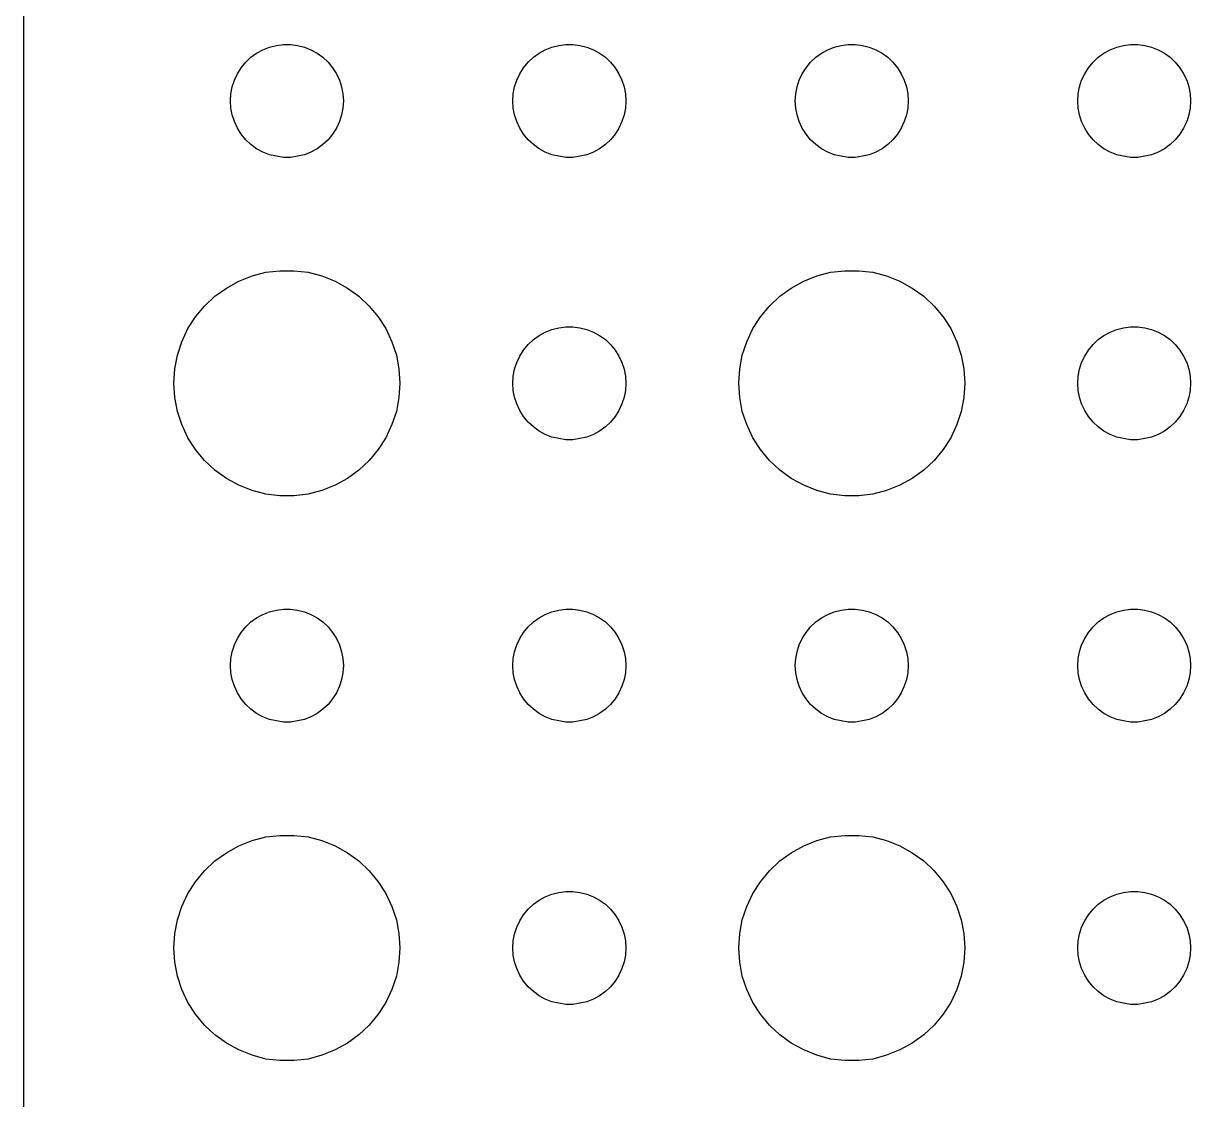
# Model space of a CAD drawing. Header units: metres. Extents: x -134 to 134, y 518 to 1078.
# Drawn here: x -134.5 to -103.5, y 1021.97 to 1050.56 of the extents above; entities that cross this region are included whole.
import ezdxf

# ---------------------------------------------------------------- set-up
doc = ezdxf.new("R2010")
doc.units = ezdxf.units.M

msp = doc.modelspace()

# ---------------------------------------------------------------- linework, layer by layer
for p, q in [((-134.5, 1073), (-134.5, 979)), ((-127.964, 1049.93), (-127.781, 1049.97)), ((-127.781, 1049.97), (-127.594, 1050)), ((-127.594, 1050), (-127.406, 1050)), ((-127.406, 1050), (-127.219, 1049.97)), ((-127.219, 1049.97), (-127.036, 1049.93)), ((-120.464, 1049.93), (-120.281, 1049.97)), ((-120.281, 1049.97), (-120.094, 1050)), ((-120.094, 1050), (-119.906, 1050)), ((-119.906, 1050), (-119.719, 1049.97)), ((-119.719, 1049.97), (-119.536, 1049.93)), ((-112.964, 1049.93), (-112.781, 1049.97)), ((-112.781, 1049.97), (-112.594, 1050)), ((-112.594, 1050), (-112.406, 1050)), ((-112.406, 1050), (-112.219, 1049.97)), ((-112.219, 1049.97), (-112.036, 1049.93)), ((-105.464, 1049.93), (-105.281, 1049.97)), ((-105.281, 1049.97), (-105.094, 1050)), ((-105.094, 1050), (-104.906, 1050)), ((-104.906, 1050), (-104.719, 1049.97)), ((-104.719, 1049.97), (-104.536, 1049.93)), ((-128.593, 1049.53), (-128.456, 1049.66)), ((-128.456, 1049.66), (-128.304, 1049.77)), ((-128.304, 1049.77), (-128.139, 1049.86)), ((-128.139, 1049.86), (-127.964, 1049.93)), ((-127.036, 1049.93), (-126.861, 1049.86)), ((-126.861, 1049.86), (-126.696, 1049.77)), ((-126.696, 1049.77), (-126.544, 1049.66)), ((-126.544, 1049.66), (-126.407, 1049.53)), ((-121.093, 1049.53), (-120.956, 1049.66)), ((-120.956, 1049.66), (-120.804, 1049.77)), ((-120.804, 1049.77), (-120.639, 1049.86)), ((-120.639, 1049.86), (-120.464, 1049.93)), ((-119.536, 1049.93), (-119.361, 1049.86)), ((-119.361, 1049.86), (-119.196, 1049.77)), ((-119.196, 1049.77), (-119.044, 1049.66)), ((-119.044, 1049.66), (-118.907, 1049.53)), ((-113.593, 1049.53), (-113.456, 1049.66)), ((-113.456, 1049.66), (-113.304, 1049.77)), ((-113.304, 1049.77), (-113.139, 1049.86)), ((-113.139, 1049.86), (-112.964, 1049.93)), ((-112.036, 1049.93), (-111.861, 1049.86)), ((-111.861, 1049.86), (-111.696, 1049.77)), ((-111.696, 1049.77), (-111.544, 1049.66)), ((-111.544, 1049.66), (-111.407, 1049.53)), ((-106.093, 1049.53), (-105.956, 1049.66)), ((-105.956, 1049.66), (-105.804, 1049.77)), ((-105.804, 1049.77), (-105.639, 1049.86)), ((-105.639, 1049.86), (-105.464, 1049.93)), ((-104.536, 1049.93), (-104.361, 1049.86)), ((-104.361, 1049.86), (-104.196, 1049.77)), ((-104.196, 1049.77), (-104.044, 1049.66)), ((-104.044, 1049.66), (-103.907, 1049.53)), ((-128.814, 1049.22), (-128.714, 1049.38)), ((-128.714, 1049.38), (-128.593, 1049.53)), ((-126.407, 1049.53), (-126.286, 1049.38)), ((-126.286, 1049.38), (-126.186, 1049.22)), ((-121.314, 1049.22), (-121.214, 1049.38)), ((-121.214, 1049.38), (-121.093, 1049.53)), ((-118.907, 1049.53), (-118.786, 1049.38)), ((-118.786, 1049.38), (-118.686, 1049.22)), ((-113.814, 1049.22), (-113.714, 1049.38)), ((-113.714, 1049.38), (-113.593, 1049.53)), ((-111.407, 1049.53), (-111.286, 1049.38)), ((-111.286, 1049.38), (-111.186, 1049.22)), ((-106.314, 1049.22), (-106.214, 1049.38)), ((-106.214, 1049.38), (-106.093, 1049.53)), ((-103.907, 1049.53), (-103.786, 1049.38)), ((-103.786, 1049.38), (-103.686, 1049.22)), ((-128.953, 1048.87), (-128.895, 1049.05)), ((-128.895, 1049.05), (-128.814, 1049.22)), ((-126.186, 1049.22), (-126.105, 1049.05)), ((-126.105, 1049.05), (-126.047, 1048.87)), ((-121.453, 1048.87), (-121.395, 1049.05)), ((-121.395, 1049.05), (-121.314, 1049.22)), ((-118.686, 1049.22), (-118.605, 1049.05)), ((-118.605, 1049.05), (-118.547, 1048.87)), ((-113.953, 1048.87), (-113.895, 1049.05)), ((-113.895, 1049.05), (-113.814, 1049.22)), ((-111.186, 1049.22), (-111.105, 1049.05)), ((-111.105, 1049.05), (-111.047, 1048.87)), ((-106.453, 1048.87), (-106.395, 1049.05)), ((-106.395, 1049.05), (-106.314, 1049.22)), ((-103.686, 1049.22), (-103.605, 1049.05)), ((-103.605, 1049.05), (-103.547, 1048.87)), ((-128.988, 1048.69), (-128.953, 1048.87)), ((-126.047, 1048.87), (-126.012, 1048.69)), ((-121.488, 1048.69), (-121.453, 1048.87)), ((-118.547, 1048.87), (-118.512, 1048.69)), ((-113.988, 1048.69), (-113.953, 1048.87)), ((-111.047, 1048.87), (-111.012, 1048.69)), ((-106.488, 1048.69), (-106.453, 1048.87)), ((-103.547, 1048.87), (-103.512, 1048.69)), ((-129, 1048.5), (-128.988, 1048.69)), ((-128.988, 1048.31), (-129, 1048.5)), ((-126.012, 1048.69), (-126, 1048.5)), ((-126, 1048.5), (-126.012, 1048.31)), ((-121.5, 1048.5), (-121.488, 1048.69)), ((-121.488, 1048.31), (-121.5, 1048.5)), ((-118.512, 1048.69), (-118.5, 1048.5)), ((-118.5, 1048.5), (-118.512, 1048.31)), ((-114, 1048.5), (-113.988, 1048.69)), ((-113.988, 1048.31), (-114, 1048.5)), ((-111.012, 1048.69), (-111, 1048.5)), ((-111, 1048.5), (-111.012, 1048.31)), ((-106.5, 1048.5), (-106.488, 1048.69)), ((-106.488, 1048.31), (-106.5, 1048.5)), ((-103.512, 1048.69), (-103.5, 1048.5)), ((-103.5, 1048.5), (-103.512, 1048.31)), ((-128.953, 1048.13), (-128.988, 1048.31)), ((-128.895, 1047.95), (-128.953, 1048.13)), ((-126.047, 1048.13), (-126.105, 1047.95)), ((-126.012, 1048.31), (-126.047, 1048.13)), ((-121.453, 1048.13), (-121.488, 1048.31)), ((-121.395, 1047.95), (-121.453, 1048.13)), ((-118.547, 1048.13), (-118.605, 1047.95)), ((-118.512, 1048.31), (-118.547, 1048.13)), ((-113.953, 1048.13), (-113.988, 1048.31)), ((-113.895, 1047.95), (-113.953, 1048.13)), ((-111.047, 1048.13), (-111.105, 1047.95)), ((-111.012, 1048.31), (-111.047, 1048.13)), ((-106.453, 1048.13), (-106.488, 1048.31)), ((-106.395, 1047.95), (-106.453, 1048.13)), ((-103.547, 1048.13), (-103.605, 1047.95)), ((-103.512, 1048.31), (-103.547, 1048.13)), ((-128.814, 1047.78), (-128.895, 1047.95)), ((-126.105, 1047.95), (-126.186, 1047.78)), ((-121.314, 1047.78), (-121.395, 1047.95)), ((-118.605, 1047.95), (-118.686, 1047.78)), ((-113.814, 1047.78), (-113.895, 1047.95)), ((-111.105, 1047.95), (-111.186, 1047.78)), ((-106.314, 1047.78), (-106.395, 1047.95)), ((-103.605, 1047.95), (-103.686, 1047.78)), ((-128.714, 1047.62), (-128.814, 1047.78)), ((-128.593, 1047.47), (-128.714, 1047.62)), ((-126.286, 1047.62), (-126.407, 1047.47)), ((-126.186, 1047.78), (-126.286, 1047.62)), ((-121.214, 1047.62), (-121.314, 1047.78)), ((-121.093, 1047.47), (-121.214, 1047.62)), ((-118.786, 1047.62), (-118.907, 1047.47)), ((-118.686, 1047.78), (-118.786, 1047.62)), ((-113.714, 1047.62), (-113.814, 1047.78)), ((-113.593, 1047.47), (-113.714, 1047.62)), ((-111.286, 1047.62), (-111.407, 1047.47)), ((-111.186, 1047.78), (-111.286, 1047.62)), ((-106.214, 1047.62), (-106.314, 1047.78)), ((-106.093, 1047.47), (-106.214, 1047.62)), ((-103.786, 1047.62), (-103.907, 1047.47)), ((-103.686, 1047.78), (-103.786, 1047.62)), ((-128.456, 1047.34), (-128.593, 1047.47)), ((-128.304, 1047.23), (-128.456, 1047.34)), ((-128.139, 1047.14), (-128.304, 1047.23)), ((-126.696, 1047.23), (-126.861, 1047.14)), ((-126.544, 1047.34), (-126.696, 1047.23)), ((-126.407, 1047.47), (-126.544, 1047.34)), ((-120.956, 1047.34), (-121.093, 1047.47)), ((-120.804, 1047.23), (-120.956, 1047.34)), ((-120.639, 1047.14), (-120.804, 1047.23)), ((-119.196, 1047.23), (-119.361, 1047.14)), ((-119.044, 1047.34), (-119.196, 1047.23)), ((-118.907, 1047.47), (-119.044, 1047.34)), ((-113.456, 1047.34), (-113.593, 1047.47)), ((-113.304, 1047.23), (-113.456, 1047.34)), ((-113.139, 1047.14), (-113.304, 1047.23)), ((-111.696, 1047.23), (-111.861, 1047.14)), ((-111.544, 1047.34), (-111.696, 1047.23)), ((-111.407, 1047.47), (-111.544, 1047.34)), ((-105.956, 1047.34), (-106.093, 1047.47)), ((-105.804, 1047.23), (-105.956, 1047.34)), ((-105.639, 1047.14), (-105.804, 1047.23)), ((-104.196, 1047.23), (-104.361, 1047.14)), ((-104.044, 1047.34), (-104.196, 1047.23)), ((-103.907, 1047.47), (-104.044, 1047.34)), ((-127.964, 1047.07), (-128.139, 1047.14)), ((-127.781, 1047.03), (-127.964, 1047.07)), ((-127.594, 1047), (-127.781, 1047.03)), ((-127.406, 1047), (-127.594, 1047)), ((-127.219, 1047.03), (-127.406, 1047)), ((-127.036, 1047.07), (-127.219, 1047.03)), ((-126.861, 1047.14), (-127.036, 1047.07)), ((-120.464, 1047.07), (-120.639, 1047.14)), ((-120.281, 1047.03), (-120.464, 1047.07)), ((-120.094, 1047), (-120.281, 1047.03)), ((-119.906, 1047), (-120.094, 1047)), ((-119.719, 1047.03), (-119.906, 1047)), ((-119.536, 1047.07), (-119.719, 1047.03)), ((-119.361, 1047.14), (-119.536, 1047.07)), ((-112.964, 1047.07), (-113.139, 1047.14)), ((-112.781, 1047.03), (-112.964, 1047.07)), ((-112.594, 1047), (-112.781, 1047.03)), ((-112.406, 1047), (-112.594, 1047)), ((-112.219, 1047.03), (-112.406, 1047)), ((-112.036, 1047.07), (-112.219, 1047.03)), ((-111.861, 1047.14), (-112.036, 1047.07)), ((-105.464, 1047.07), (-105.639, 1047.14)), ((-105.281, 1047.03), (-105.464, 1047.07)), ((-105.094, 1047), (-105.281, 1047.03)), ((-104.906, 1047), (-105.094, 1047)), ((-104.719, 1047.03), (-104.906, 1047)), ((-104.536, 1047.07), (-104.719, 1047.03)), ((-104.361, 1047.14), (-104.536, 1047.07)), ((-128.777, 1043.71), (-128.427, 1043.85)), ((-128.427, 1043.85), (-128.062, 1043.95)), ((-128.062, 1043.95), (-127.688, 1043.99)), ((-127.688, 1043.99), (-127.312, 1043.99)), ((-127.312, 1043.99), (-126.938, 1043.95)), ((-126.938, 1043.95), (-126.573, 1043.85)), ((-126.573, 1043.85), (-126.223, 1043.71)), ((-113.777, 1043.71), (-113.427, 1043.85)), ((-113.427, 1043.85), (-113.062, 1043.95)), ((-113.062, 1043.95), (-112.688, 1043.99)), ((-112.688, 1043.99), (-112.312, 1043.99)), ((-112.312, 1043.99), (-111.938, 1043.95)), ((-111.938, 1043.95), (-111.573, 1043.85)), ((-111.573, 1043.85), (-111.223, 1043.71)), ((-129.412, 1043.31), (-129.107, 1043.53)), ((-129.107, 1043.53), (-128.777, 1043.71)), ((-126.223, 1043.71), (-125.893, 1043.53)), ((-125.893, 1043.53), (-125.588, 1043.31)), ((-114.412, 1043.31), (-114.107, 1043.53)), ((-114.107, 1043.53), (-113.777, 1043.71)), ((-111.223, 1043.71), (-110.893, 1043.53)), ((-110.893, 1043.53), (-110.588, 1043.31)), ((-129.687, 1043.05), (-129.412, 1043.31)), ((-125.588, 1043.31), (-125.313, 1043.05)), ((-114.687, 1043.05), (-114.412, 1043.31)), ((-110.588, 1043.31), (-110.313, 1043.05)), ((-129.927, 1042.76), (-129.687, 1043.05)), ((-125.313, 1043.05), (-125.073, 1042.76)), ((-114.927, 1042.76), (-114.687, 1043.05)), ((-110.313, 1043.05), (-110.073, 1042.76)), ((-130.129, 1042.45), (-129.927, 1042.76)), ((-125.073, 1042.76), (-124.871, 1042.45)), ((-115.129, 1042.45), (-114.927, 1042.76)), ((-110.073, 1042.76), (-109.871, 1042.45)), ((-130.289, 1042.1), (-130.129, 1042.45)), ((-124.871, 1042.45), (-124.711, 1042.1)), ((-120.956, 1042.16), (-120.804, 1042.27)), ((-120.804, 1042.27), (-120.639, 1042.36)), ((-120.639, 1042.36), (-120.464, 1042.43)), ((-120.464, 1042.43), (-120.281, 1042.47)), ((-120.281, 1042.47), (-120.094, 1042.5)), ((-120.094, 1042.5), (-119.906, 1042.5)), ((-119.906, 1042.5), (-119.719, 1042.47)), ((-119.719, 1042.47), (-119.536, 1042.43)), ((-119.536, 1042.43), (-119.361, 1042.36)), ((-119.361, 1042.36), (-119.196, 1042.27)), ((-119.196, 1042.27), (-119.044, 1042.16)), ((-115.289, 1042.1), (-115.129, 1042.45)), ((-109.871, 1042.45), (-109.711, 1042.1)), ((-105.956, 1042.16), (-105.804, 1042.27)), ((-105.804, 1042.27), (-105.639, 1042.36)), ((-105.639, 1042.36), (-105.464, 1042.43)), ((-105.464, 1042.43), (-105.281, 1042.47)), ((-105.281, 1042.47), (-105.094, 1042.5)), ((-105.094, 1042.5), (-104.906, 1042.5)), ((-104.906, 1042.5), (-104.719, 1042.47)), ((-104.719, 1042.47), (-104.536, 1042.43)), ((-104.536, 1042.43), (-104.361, 1042.36)), ((-104.361, 1042.36), (-104.196, 1042.27)), ((-104.196, 1042.27), (-104.044, 1042.16)), ((-130.406, 1041.75), (-130.289, 1042.1)), ((-124.711, 1042.1), (-124.594, 1041.75)), ((-121.214, 1041.88), (-121.093, 1042.03)), ((-121.093, 1042.03), (-120.956, 1042.16)), ((-119.044, 1042.16), (-118.907, 1042.03)), ((-118.907, 1042.03), (-118.786, 1041.88)), ((-115.406, 1041.75), (-115.289, 1042.1)), ((-109.711, 1042.1), (-109.594, 1041.75)), ((-106.214, 1041.88), (-106.093, 1042.03)), ((-106.093, 1042.03), (-105.956, 1042.16)), ((-104.044, 1042.16), (-103.907, 1042.03)), ((-103.907, 1042.03), (-103.786, 1041.88)), ((-130.476, 1041.38), (-130.406, 1041.75)), ((-124.594, 1041.75), (-124.524, 1041.38)), ((-121.395, 1041.55), (-121.314, 1041.72)), ((-121.314, 1041.72), (-121.214, 1041.88)), ((-118.786, 1041.88), (-118.686, 1041.72)), ((-118.686, 1041.72), (-118.605, 1041.55)), ((-115.476, 1041.38), (-115.406, 1041.75)), ((-109.594, 1041.75), (-109.524, 1041.38)), ((-106.395, 1041.55), (-106.314, 1041.72)), ((-106.314, 1041.72), (-106.214, 1041.88)), ((-103.786, 1041.88), (-103.686, 1041.72)), ((-103.686, 1041.72), (-103.605, 1041.55)), ((-130.5, 1041), (-130.476, 1041.38)), ((-124.524, 1041.38), (-124.5, 1041)), ((-121.488, 1041.19), (-121.453, 1041.37)), ((-121.453, 1041.37), (-121.395, 1041.55)), ((-118.605, 1041.55), (-118.547, 1041.37)), ((-118.547, 1041.37), (-118.512, 1041.19)), ((-115.5, 1041), (-115.476, 1041.38)), ((-109.524, 1041.38), (-109.5, 1041)), ((-106.488, 1041.19), (-106.453, 1041.37)), ((-106.453, 1041.37), (-106.395, 1041.55)), ((-103.605, 1041.55), (-103.547, 1041.37)), ((-103.547, 1041.37), (-103.512, 1041.19)), ((-130.476, 1040.62), (-130.5, 1041)), ((-124.5, 1041), (-124.524, 1040.62)), ((-121.5, 1041), (-121.488, 1041.19)), ((-121.488, 1040.81), (-121.5, 1041)), ((-118.512, 1041.19), (-118.5, 1041)), ((-118.5, 1041), (-118.512, 1040.81)), ((-115.476, 1040.62), (-115.5, 1041)), ((-109.5, 1041), (-109.524, 1040.62)), ((-106.5, 1041), (-106.488, 1041.19)), ((-106.488, 1040.81), (-106.5, 1041)), ((-103.512, 1041.19), (-103.5, 1041)), ((-103.5, 1041), (-103.512, 1040.81)), ((-121.453, 1040.63), (-121.488, 1040.81)), ((-118.512, 1040.81), (-118.547, 1040.63)), ((-106.453, 1040.63), (-106.488, 1040.81)), ((-103.512, 1040.81), (-103.547, 1040.63)), ((-130.406, 1040.25), (-130.476, 1040.62)), ((-124.524, 1040.62), (-124.594, 1040.25)), ((-121.395, 1040.45), (-121.453, 1040.63)), ((-121.314, 1040.28), (-121.395, 1040.45)), ((-118.605, 1040.45), (-118.686, 1040.28)), ((-118.547, 1040.63), (-118.605, 1040.45)), ((-115.406, 1040.25), (-115.476, 1040.62)), ((-109.524, 1040.62), (-109.594, 1040.25)), ((-106.395, 1040.45), (-106.453, 1040.63)), ((-106.314, 1040.28), (-106.395, 1040.45)), ((-103.605, 1040.45), (-103.686, 1040.28)), ((-103.547, 1040.63), (-103.605, 1040.45)), ((-130.289, 1039.9), (-130.406, 1040.25)), ((-124.594, 1040.25), (-124.711, 1039.9)), ((-121.214, 1040.12), (-121.314, 1040.28)), ((-121.093, 1039.97), (-121.214, 1040.12)), ((-118.786, 1040.12), (-118.907, 1039.97)), ((-118.686, 1040.28), (-118.786, 1040.12)), ((-115.289, 1039.9), (-115.406, 1040.25)), ((-109.594, 1040.25), (-109.711, 1039.9)), ((-106.214, 1040.12), (-106.314, 1040.28)), ((-106.093, 1039.97), (-106.214, 1040.12)), ((-103.786, 1040.12), (-103.907, 1039.97)), ((-103.686, 1040.28), (-103.786, 1040.12)), ((-130.129, 1039.55), (-130.289, 1039.9)), ((-124.711, 1039.9), (-124.871, 1039.55)), ((-120.956, 1039.84), (-121.093, 1039.97)), ((-120.804, 1039.73), (-120.956, 1039.84)), ((-119.044, 1039.84), (-119.196, 1039.73)), ((-118.907, 1039.97), (-119.044, 1039.84)), ((-115.129, 1039.55), (-115.289, 1039.9)), ((-109.711, 1039.9), (-109.871, 1039.55)), ((-105.956, 1039.84), (-106.093, 1039.97)), ((-105.804, 1039.73), (-105.956, 1039.84)), ((-104.044, 1039.84), (-104.196, 1039.73)), ((-103.907, 1039.97), (-104.044, 1039.84)), ((-129.927, 1039.24), (-130.129, 1039.55)), ((-124.871, 1039.55), (-125.073, 1039.24)), ((-120.639, 1039.64), (-120.804, 1039.73)), ((-120.464, 1039.57), (-120.639, 1039.64)), ((-120.281, 1039.53), (-120.464, 1039.57)), ((-120.094, 1039.5), (-120.281, 1039.53)), ((-119.906, 1039.5), (-120.094, 1039.5)), ((-119.719, 1039.53), (-119.906, 1039.5)), ((-119.536, 1039.57), (-119.719, 1039.53)), ((-119.361, 1039.64), (-119.536, 1039.57)), ((-119.196, 1039.73), (-119.361, 1039.64)), ((-114.927, 1039.24), (-115.129, 1039.55)), ((-109.871, 1039.55), (-110.073, 1039.24)), ((-105.639, 1039.64), (-105.804, 1039.73)), ((-105.464, 1039.57), (-105.639, 1039.64)), ((-105.281, 1039.53), (-105.464, 1039.57)), ((-105.094, 1039.5), (-105.281, 1039.53)), ((-104.906, 1039.5), (-105.094, 1039.5)), ((-104.719, 1039.53), (-104.906, 1039.5)), ((-104.536, 1039.57), (-104.719, 1039.53)), ((-104.361, 1039.64), (-104.536, 1039.57)), ((-104.196, 1039.73), (-104.361, 1039.64)), ((-129.687, 1038.95), (-129.927, 1039.24)), ((-125.073, 1039.24), (-125.313, 1038.95)), ((-114.687, 1038.95), (-114.927, 1039.24)), ((-110.073, 1039.24), (-110.313, 1038.95)), ((-129.412, 1038.69), (-129.687, 1038.95)), ((-125.313, 1038.95), (-125.588, 1038.69)), ((-114.412, 1038.69), (-114.687, 1038.95)), ((-110.313, 1038.95), (-110.588, 1038.69)), ((-129.107, 1038.47), (-129.412, 1038.69)), ((-125.588, 1038.69), (-125.893, 1038.47)), ((-114.107, 1038.47), (-114.412, 1038.69)), ((-110.588, 1038.69), (-110.893, 1038.47)), ((-128.777, 1038.29), (-129.107, 1038.47)), ((-128.427, 1038.15), (-128.777, 1038.29)), ((-126.223, 1038.29), (-126.573, 1038.15)), ((-125.893, 1038.47), (-126.223, 1038.29)), ((-113.777, 1038.29), (-114.107, 1038.47)), ((-113.427, 1038.15), (-113.777, 1038.29)), ((-111.223, 1038.29), (-111.573, 1038.15)), ((-110.893, 1038.47), (-111.223, 1038.29)), ((-128.062, 1038.05), (-128.427, 1038.15)), ((-127.688, 1038.01), (-128.062, 1038.05)), ((-127.312, 1038.01), (-127.688, 1038.01)), ((-126.938, 1038.05), (-127.312, 1038.01)), ((-126.573, 1038.15), (-126.938, 1038.05)), ((-113.062, 1038.05), (-113.427, 1038.15)), ((-112.688, 1038.01), (-113.062, 1038.05)), ((-112.312, 1038.01), (-112.688, 1038.01)), ((-111.938, 1038.05), (-112.312, 1038.01)), ((-111.573, 1038.15), (-111.938, 1038.05)), ((-128.304, 1034.77), (-128.139, 1034.86)), ((-128.139, 1034.86), (-127.964, 1034.93)), ((-127.964, 1034.93), (-127.781, 1034.97)), ((-127.781, 1034.97), (-127.594, 1035)), ((-127.594, 1035), (-127.406, 1035)), ((-127.406, 1035), (-127.219, 1034.97)), ((-127.219, 1034.97), (-127.036, 1034.93)), ((-127.036, 1034.93), (-126.861, 1034.86)), ((-126.861, 1034.86), (-126.696, 1034.77)), ((-120.804, 1034.77), (-120.639, 1034.86)), ((-120.639, 1034.86), (-120.464, 1034.93)), ((-120.464, 1034.93), (-120.281, 1034.97)), ((-120.281, 1034.97), (-120.094, 1035)), ((-120.094, 1035), (-119.906, 1035)), ((-119.906, 1035), (-119.719, 1034.97)), ((-119.719, 1034.97), (-119.536, 1034.93)), ((-119.536, 1034.93), (-119.361, 1034.86)), ((-119.361, 1034.86), (-119.196, 1034.77)), ((-113.304, 1034.77), (-113.139, 1034.86)), ((-113.139, 1034.86), (-112.964, 1034.93)), ((-112.964, 1034.93), (-112.781, 1034.97)), ((-112.781, 1034.97), (-112.594, 1035)), ((-112.594, 1035), (-112.406, 1035)), ((-112.406, 1035), (-112.219, 1034.97)), ((-112.219, 1034.97), (-112.036, 1034.93)), ((-112.036, 1034.93), (-111.861, 1034.86)), ((-111.861, 1034.86), (-111.696, 1034.77)), ((-105.804, 1034.77), (-105.639, 1034.86)), ((-105.639, 1034.86), (-105.464, 1034.93)), ((-105.464, 1034.93), (-105.281, 1034.97)), ((-105.281, 1034.97), (-105.094, 1035)), ((-105.094, 1035), (-104.906, 1035)), ((-104.906, 1035), (-104.719, 1034.97)), ((-104.719, 1034.97), (-104.536, 1034.93)), ((-104.536, 1034.93), (-104.361, 1034.86)), ((-104.361, 1034.86), (-104.196, 1034.77)), ((-128.714, 1034.38), (-128.593, 1034.53)), ((-128.593, 1034.53), (-128.456, 1034.66)), ((-128.456, 1034.66), (-128.304, 1034.77)), ((-126.696, 1034.77), (-126.544, 1034.66)), ((-126.544, 1034.66), (-126.407, 1034.53)), ((-126.407, 1034.53), (-126.286, 1034.38)), ((-121.214, 1034.38), (-121.093, 1034.53)), ((-121.093, 1034.53), (-120.956, 1034.66)), ((-120.956, 1034.66), (-120.804, 1034.77)), ((-119.196, 1034.77), (-119.044, 1034.66)), ((-119.044, 1034.66), (-118.907, 1034.53)), ((-118.907, 1034.53), (-118.786, 1034.38)), ((-113.714, 1034.38), (-113.593, 1034.53)), ((-113.593, 1034.53), (-113.456, 1034.66)), ((-113.456, 1034.66), (-113.304, 1034.77)), ((-111.696, 1034.77), (-111.544, 1034.66)), ((-111.544, 1034.66), (-111.407, 1034.53)), ((-111.407, 1034.53), (-111.286, 1034.38)), ((-106.214, 1034.38), (-106.093, 1034.53)), ((-106.093, 1034.53), (-105.956, 1034.66)), ((-105.956, 1034.66), (-105.804, 1034.77)), ((-104.196, 1034.77), (-104.044, 1034.66)), ((-104.044, 1034.66), (-103.907, 1034.53)), ((-103.907, 1034.53), (-103.786, 1034.38)), ((-128.895, 1034.05), (-128.814, 1034.22)), ((-128.814, 1034.22), (-128.714, 1034.38)), ((-126.286, 1034.38), (-126.186, 1034.22)), ((-126.186, 1034.22), (-126.105, 1034.05)), ((-121.395, 1034.05), (-121.314, 1034.22)), ((-121.314, 1034.22), (-121.214, 1034.38)), ((-118.786, 1034.38), (-118.686, 1034.22)), ((-118.686, 1034.22), (-118.605, 1034.05)), ((-113.895, 1034.05), (-113.814, 1034.22)), ((-113.814, 1034.22), (-113.714, 1034.38)), ((-111.286, 1034.38), (-111.186, 1034.22)), ((-111.186, 1034.22), (-111.105, 1034.05)), ((-106.395, 1034.05), (-106.314, 1034.22)), ((-106.314, 1034.22), (-106.214, 1034.38)), ((-103.786, 1034.38), (-103.686, 1034.22)), ((-103.686, 1034.22), (-103.605, 1034.05)), ((-128.988, 1033.69), (-128.953, 1033.87)), ((-128.953, 1033.87), (-128.895, 1034.05)), ((-126.105, 1034.05), (-126.047, 1033.87)), ((-126.047, 1033.87), (-126.012, 1033.69)), ((-121.488, 1033.69), (-121.453, 1033.87)), ((-121.453, 1033.87), (-121.395, 1034.05)), ((-118.605, 1034.05), (-118.547, 1033.87)), ((-118.547, 1033.87), (-118.512, 1033.69)), ((-113.988, 1033.69), (-113.953, 1033.87)), ((-113.953, 1033.87), (-113.895, 1034.05)), ((-111.105, 1034.05), (-111.047, 1033.87)), ((-111.047, 1033.87), (-111.012, 1033.69)), ((-106.488, 1033.69), (-106.453, 1033.87)), ((-106.453, 1033.87), (-106.395, 1034.05)), ((-103.605, 1034.05), (-103.547, 1033.87)), ((-103.547, 1033.87), (-103.512, 1033.69)), ((-129, 1033.5), (-128.988, 1033.69)), ((-126.012, 1033.69), (-126, 1033.5)), ((-121.5, 1033.5), (-121.488, 1033.69)), ((-118.512, 1033.69), (-118.5, 1033.5)), ((-114, 1033.5), (-113.988, 1033.69)), ((-111.012, 1033.69), (-111, 1033.5)), ((-106.5, 1033.5), (-106.488, 1033.69)), ((-103.512, 1033.69), (-103.5, 1033.5)), ((-128.988, 1033.31), (-129, 1033.5)), ((-128.953, 1033.13), (-128.988, 1033.31)), ((-126.012, 1033.31), (-126.047, 1033.13)), ((-126, 1033.5), (-126.012, 1033.31)), ((-121.488, 1033.31), (-121.5, 1033.5)), ((-121.453, 1033.13), (-121.488, 1033.31)), ((-118.512, 1033.31), (-118.547, 1033.13)), ((-118.5, 1033.5), (-118.512, 1033.31)), ((-113.988, 1033.31), (-114, 1033.5)), ((-113.953, 1033.13), (-113.988, 1033.31)), ((-111.012, 1033.31), (-111.047, 1033.13)), ((-111, 1033.5), (-111.012, 1033.31)), ((-106.488, 1033.31), (-106.5, 1033.5)), ((-106.453, 1033.13), (-106.488, 1033.31)), ((-103.512, 1033.31), (-103.547, 1033.13)), ((-103.5, 1033.5), (-103.512, 1033.31)), ((-128.895, 1032.95), (-128.953, 1033.13)), ((-128.814, 1032.78), (-128.895, 1032.95)), ((-126.105, 1032.95), (-126.186, 1032.78)), ((-126.047, 1033.13), (-126.105, 1032.95)), ((-121.395, 1032.95), (-121.453, 1033.13)), ((-121.314, 1032.78), (-121.395, 1032.95)), ((-118.605, 1032.95), (-118.686, 1032.78)), ((-118.547, 1033.13), (-118.605, 1032.95)), ((-113.895, 1032.95), (-113.953, 1033.13)), ((-113.814, 1032.78), (-113.895, 1032.95)), ((-111.105, 1032.95), (-111.186, 1032.78)), ((-111.047, 1033.13), (-111.105, 1032.95)), ((-106.395, 1032.95), (-106.453, 1033.13)), ((-106.314, 1032.78), (-106.395, 1032.95)), ((-103.605, 1032.95), (-103.686, 1032.78)), ((-103.547, 1033.13), (-103.605, 1032.95)), ((-128.714, 1032.62), (-128.814, 1032.78)), ((-128.593, 1032.47), (-128.714, 1032.62)), ((-126.286, 1032.62), (-126.407, 1032.47)), ((-126.186, 1032.78), (-126.286, 1032.62)), ((-121.214, 1032.62), (-121.314, 1032.78)), ((-121.093, 1032.47), (-121.214, 1032.62)), ((-118.786, 1032.62), (-118.907, 1032.47)), ((-118.686, 1032.78), (-118.786, 1032.62)), ((-113.714, 1032.62), (-113.814, 1032.78)), ((-113.593, 1032.47), (-113.714, 1032.62)), ((-111.286, 1032.62), (-111.407, 1032.47)), ((-111.186, 1032.78), (-111.286, 1032.62)), ((-106.214, 1032.62), (-106.314, 1032.78)), ((-106.093, 1032.47), (-106.214, 1032.62)), ((-103.786, 1032.62), (-103.907, 1032.47)), ((-103.686, 1032.78), (-103.786, 1032.62)), ((-128.456, 1032.34), (-128.593, 1032.47)), ((-128.304, 1032.23), (-128.456, 1032.34)), ((-126.544, 1032.34), (-126.696, 1032.23)), ((-126.407, 1032.47), (-126.544, 1032.34)), ((-120.956, 1032.34), (-121.093, 1032.47)), ((-120.804, 1032.23), (-120.956, 1032.34)), ((-119.044, 1032.34), (-119.196, 1032.23)), ((-118.907, 1032.47), (-119.044, 1032.34)), ((-113.456, 1032.34), (-113.593, 1032.47)), ((-113.304, 1032.23), (-113.456, 1032.34)), ((-111.544, 1032.34), (-111.696, 1032.23)), ((-111.407, 1032.47), (-111.544, 1032.34)), ((-105.956, 1032.34), (-106.093, 1032.47)), ((-105.804, 1032.23), (-105.956, 1032.34)), ((-104.044, 1032.34), (-104.196, 1032.23)), ((-103.907, 1032.47), (-104.044, 1032.34)), ((-128.139, 1032.14), (-128.304, 1032.23)), ((-127.964, 1032.07), (-128.139, 1032.14)), ((-127.781, 1032.03), (-127.964, 1032.07)), ((-127.594, 1032), (-127.781, 1032.03)), ((-127.406, 1032), (-127.594, 1032)), ((-127.219, 1032.03), (-127.406, 1032)), ((-127.036, 1032.07), (-127.219, 1032.03)), ((-126.861, 1032.14), (-127.036, 1032.07)), ((-126.696, 1032.23), (-126.861, 1032.14)), ((-120.639, 1032.14), (-120.804, 1032.23)), ((-120.464, 1032.07), (-120.639, 1032.14)), ((-120.281, 1032.03), (-120.464, 1032.07)), ((-120.094, 1032), (-120.281, 1032.03)), ((-119.906, 1032), (-120.094, 1032)), ((-119.719, 1032.03), (-119.906, 1032)), ((-119.536, 1032.07), (-119.719, 1032.03)), ((-119.361, 1032.14), (-119.536, 1032.07)), ((-119.196, 1032.23), (-119.361, 1032.14)), ((-113.139, 1032.14), (-113.304, 1032.23)), ((-112.964, 1032.07), (-113.139, 1032.14)), ((-112.781, 1032.03), (-112.964, 1032.07)), ((-112.594, 1032), (-112.781, 1032.03)), ((-112.406, 1032), (-112.594, 1032)), ((-112.219, 1032.03), (-112.406, 1032)), ((-112.036, 1032.07), (-112.219, 1032.03)), ((-111.861, 1032.14), (-112.036, 1032.07)), ((-111.696, 1032.23), (-111.861, 1032.14)), ((-105.639, 1032.14), (-105.804, 1032.23)), ((-105.464, 1032.07), (-105.639, 1032.14)), ((-105.281, 1032.03), (-105.464, 1032.07)), ((-105.094, 1032), (-105.281, 1032.03)), ((-104.906, 1032), (-105.094, 1032)), ((-104.719, 1032.03), (-104.906, 1032)), ((-104.536, 1032.07), (-104.719, 1032.03)), ((-104.361, 1032.14), (-104.536, 1032.07)), ((-104.196, 1032.23), (-104.361, 1032.14)), ((-128.427, 1028.85), (-128.062, 1028.95)), ((-128.062, 1028.95), (-127.688, 1028.99)), ((-127.688, 1028.99), (-127.312, 1028.99)), ((-127.312, 1028.99), (-126.938, 1028.95)), ((-126.938, 1028.95), (-126.573, 1028.85)), ((-113.427, 1028.85), (-113.062, 1028.95)), ((-113.062, 1028.95), (-112.688, 1028.99)), ((-112.688, 1028.99), (-112.312, 1028.99)), ((-112.312, 1028.99), (-111.938, 1028.95)), ((-111.938, 1028.95), (-111.573, 1028.85)), ((-129.107, 1028.53), (-128.777, 1028.71)), ((-128.777, 1028.71), (-128.427, 1028.85)), ((-126.573, 1028.85), (-126.223, 1028.71)), ((-126.223, 1028.71), (-125.893, 1028.53)), ((-114.107, 1028.53), (-113.777, 1028.71)), ((-113.777, 1028.71), (-113.427, 1028.85)), ((-111.573, 1028.85), (-111.223, 1028.71)), ((-111.223, 1028.71), (-110.893, 1028.53)), ((-129.687, 1028.05), (-129.412, 1028.31)), ((-129.412, 1028.31), (-129.107, 1028.53)), ((-125.893, 1028.53), (-125.588, 1028.31)), ((-125.588, 1028.31), (-125.313, 1028.05)), ((-114.687, 1028.05), (-114.412, 1028.31)), ((-114.412, 1028.31), (-114.107, 1028.53)), ((-110.893, 1028.53), (-110.588, 1028.31)), ((-110.588, 1028.31), (-110.313, 1028.05)), ((-129.927, 1027.76), (-129.687, 1028.05)), ((-125.313, 1028.05), (-125.073, 1027.76)), ((-114.927, 1027.76), (-114.687, 1028.05)), ((-110.313, 1028.05), (-110.073, 1027.76)), ((-130.129, 1027.45), (-129.927, 1027.76)), ((-125.073, 1027.76), (-124.871, 1027.45)), ((-115.129, 1027.45), (-114.927, 1027.76)), ((-110.073, 1027.76), (-109.871, 1027.45)), ((-130.289, 1027.1), (-130.129, 1027.45)), ((-124.871, 1027.45), (-124.711, 1027.1)), ((-120.804, 1027.27), (-120.639, 1027.36)), ((-120.639, 1027.36), (-120.464, 1027.43)), ((-120.464, 1027.43), (-120.281, 1027.47)), ((-120.281, 1027.47), (-120.094, 1027.5)), ((-120.094, 1027.5), (-119.906, 1027.5)), ((-119.906, 1027.5), (-119.719, 1027.47)), ((-119.719, 1027.47), (-119.536, 1027.43)), ((-119.536, 1027.43), (-119.361, 1027.36)), ((-119.361, 1027.36), (-119.196, 1027.27)), ((-115.289, 1027.1), (-115.129, 1027.45)), ((-109.871, 1027.45), (-109.711, 1027.1)), ((-105.804, 1027.27), (-105.639, 1027.36)), ((-105.639, 1027.36), (-105.464, 1027.43)), ((-105.464, 1027.43), (-105.281, 1027.47)), ((-105.281, 1027.47), (-105.094, 1027.5)), ((-105.094, 1027.5), (-104.906, 1027.5)), ((-104.906, 1027.5), (-104.719, 1027.47)), ((-104.719, 1027.47), (-104.536, 1027.43)), ((-104.536, 1027.43), (-104.361, 1027.36)), ((-104.361, 1027.36), (-104.196, 1027.27)), ((-130.406, 1026.75), (-130.289, 1027.1)), ((-124.711, 1027.1), (-124.594, 1026.75)), ((-121.214, 1026.88), (-121.093, 1027.03)), ((-121.093, 1027.03), (-120.956, 1027.16)), ((-120.956, 1027.16), (-120.804, 1027.27)), ((-119.196, 1027.27), (-119.044, 1027.16)), ((-119.044, 1027.16), (-118.907, 1027.03)), ((-118.907, 1027.03), (-118.786, 1026.88)), ((-115.406, 1026.75), (-115.289, 1027.1)), ((-109.711, 1027.1), (-109.594, 1026.75)), ((-106.214, 1026.88), (-106.093, 1027.03)), ((-106.093, 1027.03), (-105.956, 1027.16)), ((-105.956, 1027.16), (-105.804, 1027.27)), ((-104.196, 1027.27), (-104.044, 1027.16)), ((-104.044, 1027.16), (-103.907, 1027.03)), ((-103.907, 1027.03), (-103.786, 1026.88)), ((-130.476, 1026.38), (-130.406, 1026.75)), ((-124.594, 1026.75), (-124.524, 1026.38)), ((-121.395, 1026.55), (-121.314, 1026.72)), ((-121.314, 1026.72), (-121.214, 1026.88)), ((-118.786, 1026.88), (-118.686, 1026.72)), ((-118.686, 1026.72), (-118.605, 1026.55)), ((-115.476, 1026.38), (-115.406, 1026.75)), ((-109.594, 1026.75), (-109.524, 1026.38)), ((-106.395, 1026.55), (-106.314, 1026.72)), ((-106.314, 1026.72), (-106.214, 1026.88)), ((-103.786, 1026.88), (-103.686, 1026.72)), ((-103.686, 1026.72), (-103.605, 1026.55)), ((-121.453, 1026.37), (-121.395, 1026.55)), ((-118.605, 1026.55), (-118.547, 1026.37)), ((-106.453, 1026.37), (-106.395, 1026.55)), ((-103.605, 1026.55), (-103.547, 1026.37)), ((-130.5, 1026), (-130.476, 1026.38)), ((-124.524, 1026.38), (-124.5, 1026)), ((-121.5, 1026), (-121.488, 1026.19)), ((-121.488, 1026.19), (-121.453, 1026.37)), ((-118.547, 1026.37), (-118.512, 1026.19)), ((-118.512, 1026.19), (-118.5, 1026)), ((-115.5, 1026), (-115.476, 1026.38)), ((-109.524, 1026.38), (-109.5, 1026)), ((-106.5, 1026), (-106.488, 1026.19)), ((-106.488, 1026.19), (-106.453, 1026.37)), ((-103.547, 1026.37), (-103.512, 1026.19)), ((-103.512, 1026.19), (-103.5, 1026)), ((-130.476, 1025.62), (-130.5, 1026)), ((-124.5, 1026), (-124.524, 1025.62)), ((-121.488, 1025.81), (-121.5, 1026)), ((-121.453, 1025.63), (-121.488, 1025.81)), ((-118.512, 1025.81), (-118.547, 1025.63)), ((-118.5, 1026), (-118.512, 1025.81)), ((-115.476, 1025.62), (-115.5, 1026)), ((-109.5, 1026), (-109.524, 1025.62)), ((-106.488, 1025.81), (-106.5, 1026)), ((-106.453, 1025.63), (-106.488, 1025.81)), ((-103.512, 1025.81), (-103.547, 1025.63)), ((-103.5, 1026), (-103.512, 1025.81)), ((-130.406, 1025.25), (-130.476, 1025.62)), ((-124.524, 1025.62), (-124.594, 1025.25)), ((-121.395, 1025.45), (-121.453, 1025.63)), ((-118.547, 1025.63), (-118.605, 1025.45)), ((-115.406, 1025.25), (-115.476, 1025.62)), ((-109.524, 1025.62), (-109.594, 1025.25)), ((-106.395, 1025.45), (-106.453, 1025.63)), ((-103.547, 1025.63), (-103.605, 1025.45)), ((-130.289, 1024.9), (-130.406, 1025.25)), ((-124.594, 1025.25), (-124.711, 1024.9)), ((-121.314, 1025.28), (-121.395, 1025.45)), ((-121.214, 1025.12), (-121.314, 1025.28)), ((-118.686, 1025.28), (-118.786, 1025.12)), ((-118.605, 1025.45), (-118.686, 1025.28)), ((-115.289, 1024.9), (-115.406, 1025.25)), ((-109.594, 1025.25), (-109.711, 1024.9)), ((-106.314, 1025.28), (-106.395, 1025.45)), ((-106.214, 1025.12), (-106.314, 1025.28)), ((-103.686, 1025.28), (-103.786, 1025.12)), ((-103.605, 1025.45), (-103.686, 1025.28)), ((-130.129, 1024.55), (-130.289, 1024.9)), ((-124.711, 1024.9), (-124.871, 1024.55)), ((-121.093, 1024.97), (-121.214, 1025.12)), ((-120.956, 1024.84), (-121.093, 1024.97)), ((-118.907, 1024.97), (-119.044, 1024.84)), ((-118.786, 1025.12), (-118.907, 1024.97)), ((-115.129, 1024.55), (-115.289, 1024.9)), ((-109.711, 1024.9), (-109.871, 1024.55)), ((-106.093, 1024.97), (-106.214, 1025.12)), ((-105.956, 1024.84), (-106.093, 1024.97)), ((-103.907, 1024.97), (-104.044, 1024.84)), ((-103.786, 1025.12), (-103.907, 1024.97)), ((-129.927, 1024.24), (-130.129, 1024.55)), ((-124.871, 1024.55), (-125.073, 1024.24)), ((-120.804, 1024.73), (-120.956, 1024.84)), ((-120.639, 1024.64), (-120.804, 1024.73)), ((-120.464, 1024.57), (-120.639, 1024.64)), ((-120.281, 1024.53), (-120.464, 1024.57)), ((-119.536, 1024.57), (-119.719, 1024.53)), ((-119.361, 1024.64), (-119.536, 1024.57)), ((-119.196, 1024.73), (-119.361, 1024.64)), ((-119.044, 1024.84), (-119.196, 1024.73)), ((-114.927, 1024.24), (-115.129, 1024.55)), ((-109.871, 1024.55), (-110.073, 1024.24)), ((-105.804, 1024.73), (-105.956, 1024.84)), ((-105.639, 1024.64), (-105.804, 1024.73)), ((-105.464, 1024.57), (-105.639, 1024.64)), ((-105.281, 1024.53), (-105.464, 1024.57)), ((-104.536, 1024.57), (-104.719, 1024.53)), ((-104.361, 1024.64), (-104.536, 1024.57)), ((-104.196, 1024.73), (-104.361, 1024.64)), ((-104.044, 1024.84), (-104.196, 1024.73)), ((-129.687, 1023.95), (-129.927, 1024.24)), ((-125.073, 1024.24), (-125.313, 1023.95)), ((-120.094, 1024.5), (-120.281, 1024.53)), ((-119.906, 1024.5), (-120.094, 1024.5)), ((-119.719, 1024.53), (-119.906, 1024.5)), ((-114.687, 1023.95), (-114.927, 1024.24)), ((-110.073, 1024.24), (-110.313, 1023.95)), ((-105.094, 1024.5), (-105.281, 1024.53)), ((-104.906, 1024.5), (-105.094, 1024.5)), ((-104.719, 1024.53), (-104.906, 1024.5)), ((-129.412, 1023.69), (-129.687, 1023.95)), ((-125.313, 1023.95), (-125.588, 1023.69)), ((-114.412, 1023.69), (-114.687, 1023.95)), ((-110.313, 1023.95), (-110.588, 1023.69)), ((-129.107, 1023.47), (-129.412, 1023.69)), ((-125.588, 1023.69), (-125.893, 1023.47)), ((-114.107, 1023.47), (-114.412, 1023.69)), ((-110.588, 1023.69), (-110.893, 1023.47)), ((-128.777, 1023.29), (-129.107, 1023.47)), ((-125.893, 1023.47), (-126.223, 1023.29)), ((-113.777, 1023.29), (-114.107, 1023.47)), ((-110.893, 1023.47), (-111.223, 1023.29)), ((-128.427, 1023.15), (-128.777, 1023.29)), ((-128.062, 1023.05), (-128.427, 1023.15)), ((-127.688, 1023.01), (-128.062, 1023.05)), ((-127.312, 1023.01), (-127.688, 1023.01)), ((-126.938, 1023.05), (-127.312, 1023.01)), ((-126.573, 1023.15), (-126.938, 1023.05)), ((-126.223, 1023.29), (-126.573, 1023.15)), ((-113.427, 1023.15), (-113.777, 1023.29)), ((-113.062, 1023.05), (-113.427, 1023.15)), ((-112.688, 1023.01), (-113.062, 1023.05)), ((-112.312, 1023.01), (-112.688, 1023.01)), ((-111.938, 1023.05), (-112.312, 1023.01)), ((-111.573, 1023.15), (-111.938, 1023.05)), ((-111.223, 1023.29), (-111.573, 1023.15))]:
    msp.add_line(p, q)

doc.saveas('drawing.dxf')
